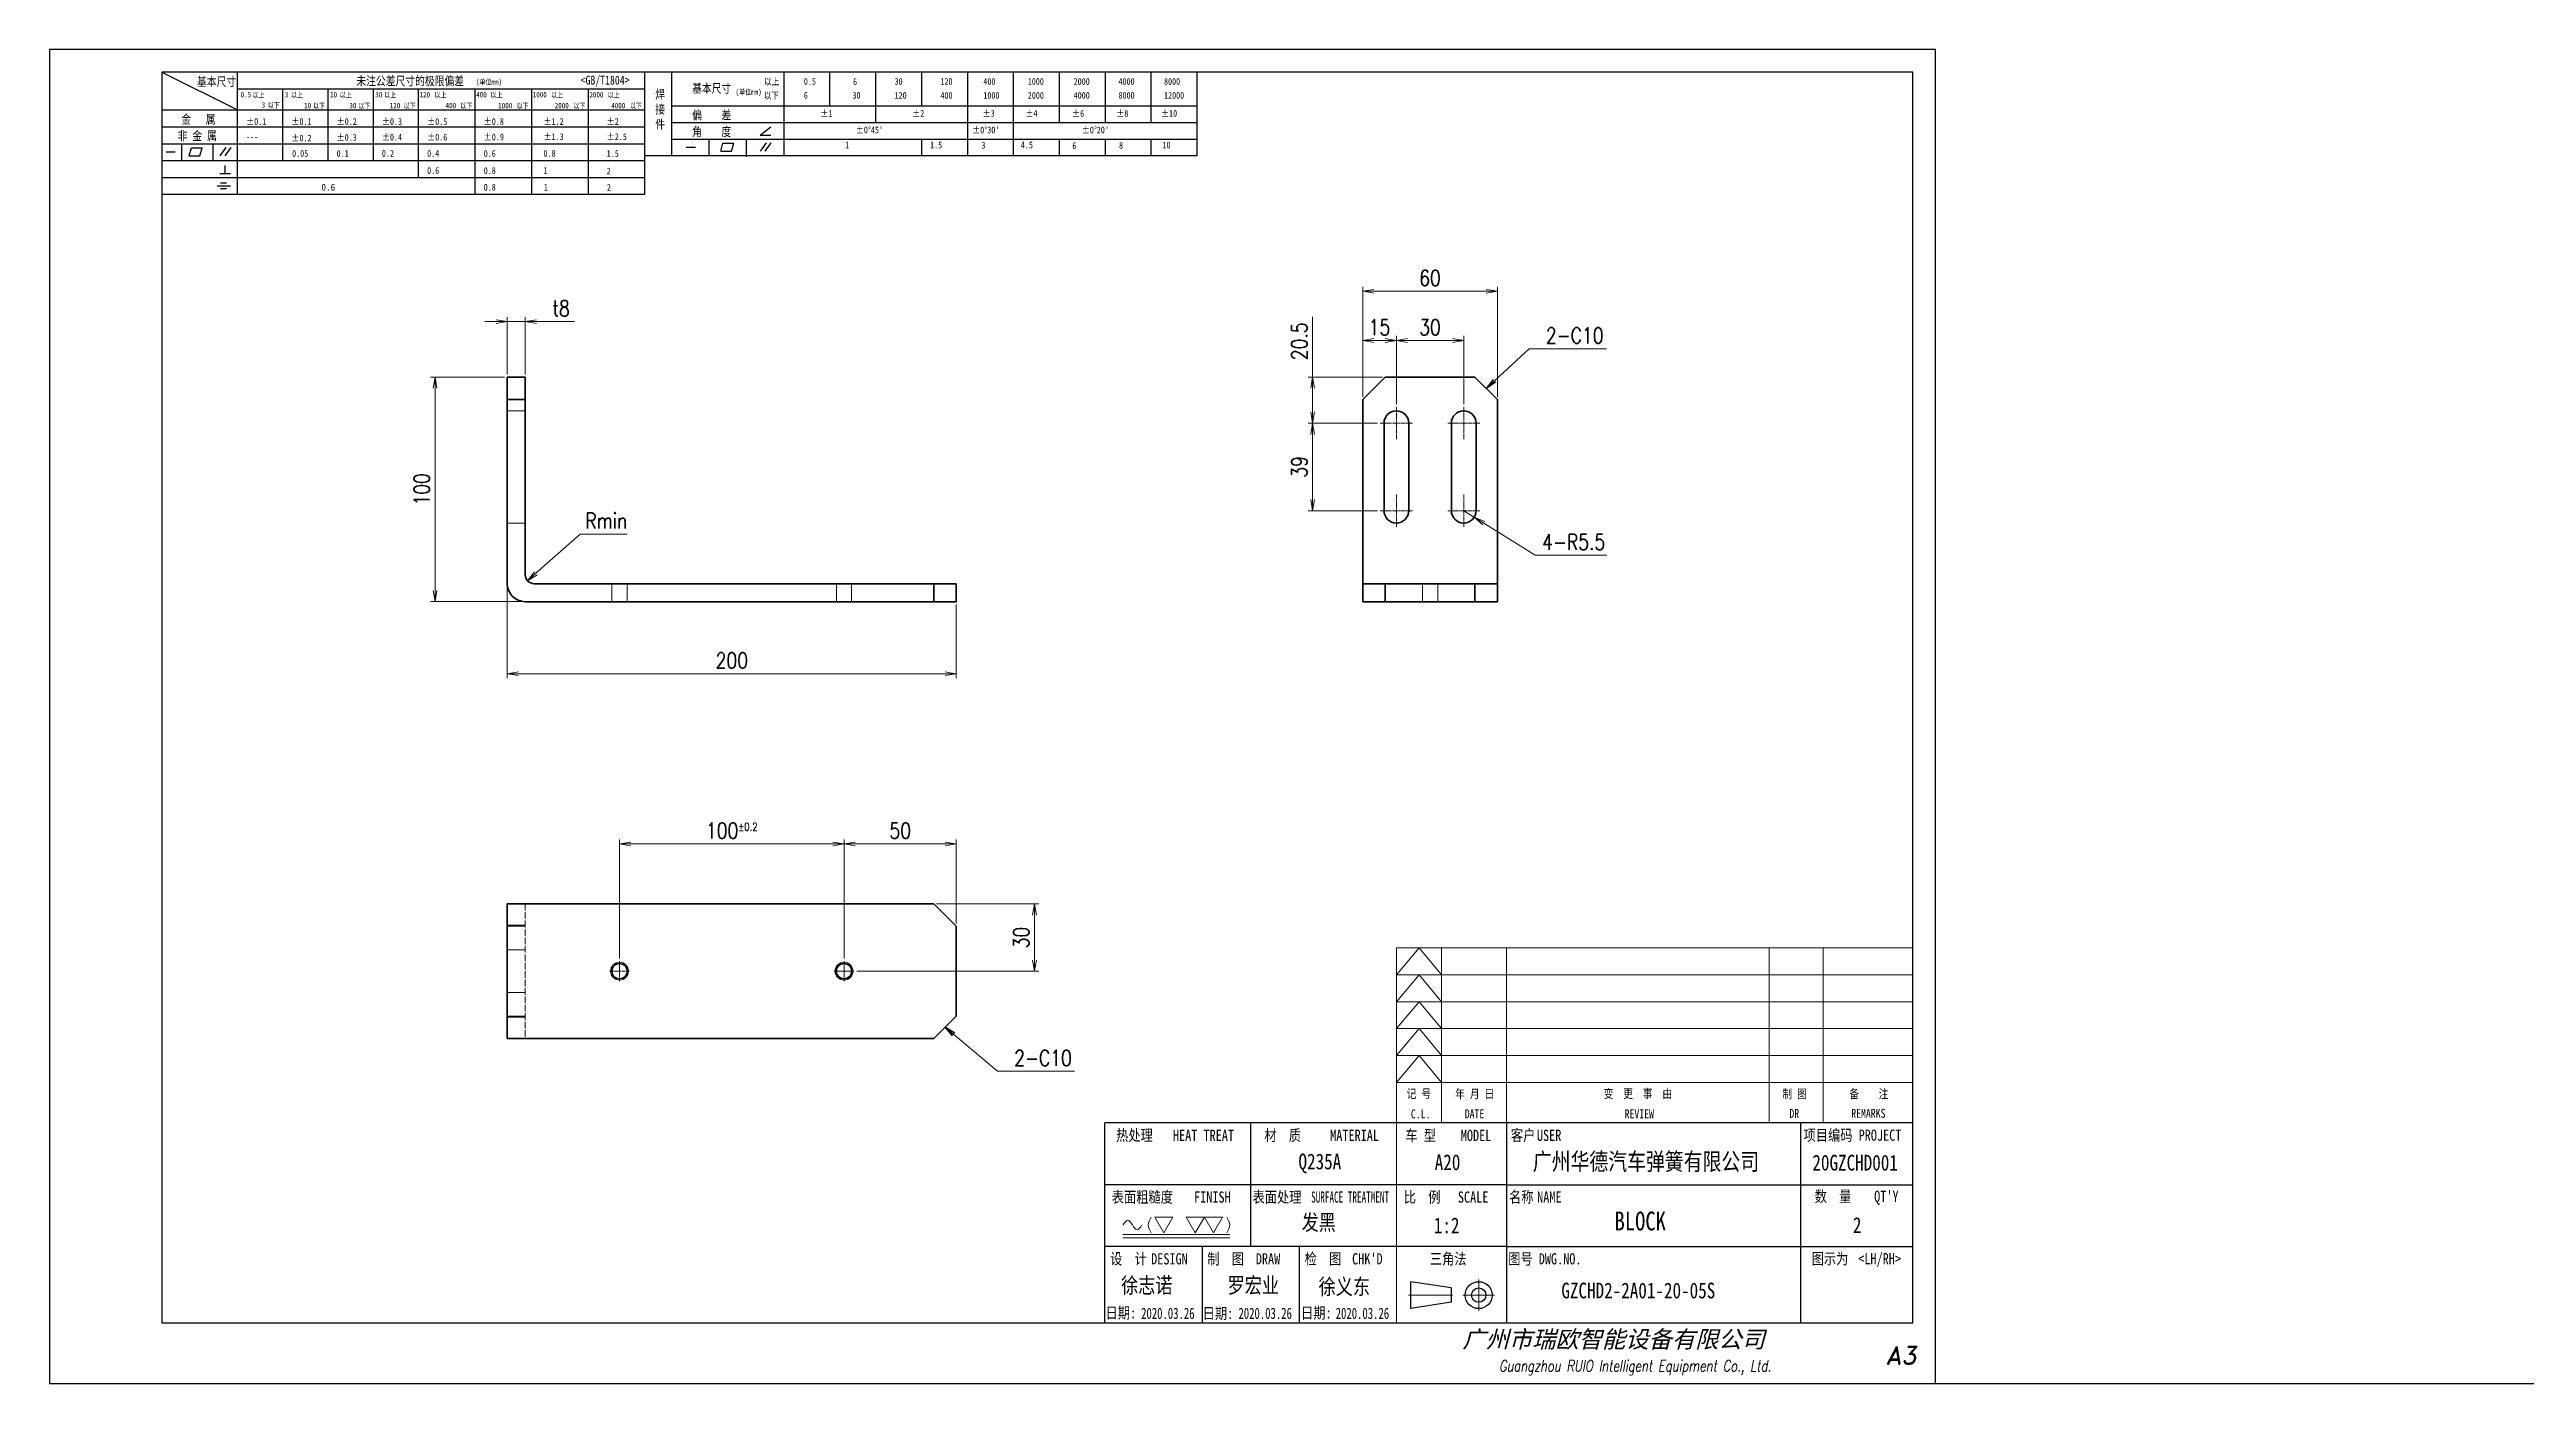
# Model space of a CAD drawing. Header units: millimetres. Extents: x 1201 to 11615, y -7347 to 2683.
# Drawn here: x 1201 to 2304, y 1516 to 2110 of the extents above; entities that cross this region are included whole.
import ezdxf
from ezdxf.enums import TextEntityAlignment as Align

# ---------------------------------------------------------------- set-up
doc = ezdxf.new("R2010")
doc.units = ezdxf.units.MM
for name, pattern in [('AM_ISO02W050x2', [3.75, 3, -0.75]), ('AM_ISO08W050x2', [9, 6, -0.75, 1.5, -0.75]), ('CENTER', [2, 1.25, -0.25, 0.25, -0.25])]:
    doc.linetypes.add(name, pattern=pattern)
for name, color, linetype, lineweight in [('CENTER', 2, 'AM_ISO08W050x2', 15), ('DIM', 3, 'Continuous', 20), ('DRAWING', 7, 'Continuous', 35), ('HIDDEN', 1, 'AM_ISO02W050x2', 18), ('图框', 7, 'Continuous', 15)]:
    doc.layers.add(name, color=color, linetype=linetype, lineweight=lineweight)
doc.layers.add('图\\M+19E79\\M+195B6\\M+18E9A', color=7, linetype='Continuous')
doc.styles.add('DIM', font='romans.shx', dxfattribs={"width": 0.8, "bigfont": 'bigfont.shx'})
doc.styles.add('STYLE1', font='')
doc.styles.add('国标', font='simfang.ttf', dxfattribs={"width": 0.8})
doc.styles.add('标题\\M+18E9A', font='romand.shx', dxfattribs={"oblique": 10, "bigfont": 'bigfont.shx'})
doc.styles.get('STYLE1').set_extended_font_data('SimSun')
doc.dimstyles.new('YH 1-2', dxfattribs={"dimscale": 2, "dimtxt": 3.5, "dimasz": 2.5, "dimexe": 1, "dimexo": 0.625, "dimgap": 1.2, "dimtad": 1, "dimtoh": 1, "dimdsep": 46, "dimtxsty": 'DIM', "dimblk": 'OPEN', "dimcen": 0, "dimclrd": 8, "dimclre": 8, "dimclrt": 2, "dimazin": 2, "dimtfac": 0.5, "dimtmove": 0, "dimatfit": 3, "dimldrblk": 'OPEN', "dimfxl": 0, "dimtolj": 2, "dimlwd": 13, "dimlwe": 13, "dimarcsym": 0})
doc.dimstyles.new('YH 1-2$0', dxfattribs={"dimscale": 2, "dimtxt": 3.5, "dimasz": 2.5, "dimexe": 1, "dimexo": 0.625, "dimgap": 1.2, "dimtad": 1, "dimdsep": 46, "dimtxsty": 'DIM', "dimblk": 'OPEN', "dimcen": 0, "dimclrd": 8, "dimclre": 8, "dimclrt": 2, "dimazin": 2, "dimtfac": 0.5, "dimtmove": 0, "dimatfit": 3, "dimldrblk": 'OPEN', "dimfxl": 0, "dimtolj": 2, "dimlwd": 13, "dimlwe": 13, "dimarcsym": 0})
doc.dimstyles.new('YH 1-2$4', dxfattribs={"dimscale": 2, "dimtxt": 3.5, "dimasz": 2.5, "dimexe": 1, "dimexo": 0.625, "dimgap": 1.2, "dimtad": 1, "dimtoh": 1, "dimdsep": 46, "dimtxsty": 'DIM', "dimblk": 'OPEN', "dimcen": 0, "dimclrd": 8, "dimclre": 8, "dimclrt": 2, "dimazin": 2, "dimtfac": 0.5, "dimtmove": 0, "dimatfit": 3, "dimldrblk": 'OPEN', "dimfxl": 0, "dimtolj": 2, "dimlwd": 13, "dimlwe": 13, "dimarcsym": 0})

# ---------------------------------------------------------------- blocks, each defined once
blk = doc.blocks.new('GZDEH零件A3图框V01版')
at = {"color": 2, "linetype": 'ByBlock', "lineweight": 30}
for p, q in [((3169.66, -1825.2), (3160.66, -1823.8)), ((3160.66, -1829.8), (3160.66, -1823.8)), ((3169.66, -1825.2), (3169.66, -1828.4)), ((3169.66, -1828.4), (3160.66, -1829.8))]:
    blk.add_line(p, q, dxfattribs=at)
at = {"color": 1, "linetype": 'CENTER', "lineweight": 5, "ltscale": 16.256}
for p, q in [((3175.79, -1823.28), (3175.79, -1830.32)), ((3179.31, -1826.8), (3172.27, -1826.8))]:
    blk.add_line(p, q, dxfattribs=at)
at = {"color": 1, "linetype": 'CENTER', "lineweight": 5, "ltscale": 9.144}
blk.add_line((3169.96, -1826.8), (3160.14, -1826.8), dxfattribs=at)
at = {"color": 2, "linetype": 'ByBlock', "lineweight": 30}
for radius in [3, 1.6]:
    blk.add_circle((3175.79, -1826.8), radius, dxfattribs=at)
at = {"layer": 'Defpoints', "linetype": 'Continuous'}
for p, q in [((2857.49, -1549.46), (2857.49, -1846.46)), ((3277.49, -1549.46), (2857.49, -1549.46)), ((3277.49, -1846.46), (3277.49, -1549.46)), ((2857.49, -1846.46), (3277.49, -1846.46))]:
    blk.add_line(p, q, dxfattribs=at)
at = {"layer": '图\\M+19E79\\M+195B6\\M+18E9A', "linetype": 'Continuous', "lineweight": 30}
for p, q in [((2882.49, -1554.46), (2882.49, -1832.96)), ((3272.49, -1554.46), (2882.49, -1554.46)), ((3272.49, -1832.96), (3272.49, -1554.46)), ((2882.49, -1832.96), (3272.49, -1832.96))]:
    blk.add_line(p, q, dxfattribs=at)
at = {"layer": '图\\M+19E79\\M+195B6\\M+18E9A', "color": 9}
for p, q in [((2882.49, -1554.46), (2899.37, -1562.92)), ((2899.37, -1581.67), (2899.37, -1554.46)), ((2990.09, -1581.67), (2990.09, -1554.46)), ((2996.09, -1573.08), (2996.09, -1554.46)), ((3021.09, -1561.98), (3021.09, -1554.46)), ((3031.31, -1561.98), (3031.31, -1554.46)), ((3041.53, -1561.98), (3041.53, -1554.46)), ((3051.75, -1561.98), (3051.75, -1554.46)), ((3061.98, -1561.98), (3061.98, -1554.46)), ((3072.2, -1561.98), (3072.2, -1554.46)), ((3082.42, -1561.98), (3082.42, -1554.46)), ((3092.64, -1561.98), (3092.64, -1554.46)), ((3102.86, -1561.98), (3102.86, -1554.46)), ((3113.09, -1573.08), (3113.09, -1554.46)), ((2899.37, -1558.24), (2990.09, -1558.24)), ((2909.45, -1574.17), (2909.45, -1558.24)), ((2919.53, -1574.17), (2919.53, -1558.24)), ((2929.61, -1574.17), (2929.61, -1558.24)), ((2939.69, -1577.92), (2939.69, -1558.24)), ((2952.29, -1581.67), (2952.29, -1558.24)), ((2964.89, -1581.67), (2964.89, -1558.24)), ((2977.49, -1581.67), (2977.49, -1558.24)), ((2882.49, -1562.92), (2990.09, -1562.92)), ((2882.49, -1566.67), (2990.09, -1566.67)), ((2996.09, -1561.98), (3113.09, -1561.98)), ((2996.09, -1565.68), (3113.09, -1565.68)), ((3015.75, -1568.51), (3018.15, -1566.66)), ((3021.09, -1573.08), (3021.09, -1561.98)), ((3041.53, -1565.68), (3041.53, -1561.98)), ((3061.98, -1573.08), (3061.98, -1561.98)), ((3072.2, -1573.08), (3072.2, -1561.98)), ((3082.42, -1565.68), (3082.42, -1561.98)), ((3092.64, -1565.68), (3092.64, -1561.98)), ((3102.86, -1565.68), (3102.86, -1561.98)), ((2882.49, -1570.42), (2990.09, -1570.42)), ((2886.92, -1574.12), (2886.92, -1570.42)), ((2888.59, -1573.16), (2889.07, -1571.37)), ((2889.07, -1571.37), (2891.48, -1571.37)), ((2891, -1573.16), (2891.48, -1571.37)), ((2893.91, -1574.12), (2893.91, -1570.42)), ((2895.52, -1573.16), (2896.85, -1571.3)), ((2896.6, -1573.16), (2897.94, -1571.3)), ((2996.09, -1569.38), (3113.09, -1569.38)), ((2999.26, -1571.23), (3001.32, -1571.23)), ((3004.42, -1573.08), (3004.42, -1569.38)), ((3006.97, -1572.12), (3007.45, -1570.33)), ((3006.97, -1572.12), (3009.39, -1572.12)), ((3007.45, -1570.33), (3009.86, -1570.33)), ((3009.39, -1572.12), (3009.86, -1570.33)), ((3012.75, -1573.08), (3012.75, -1569.38)), ((3015.75, -1568.51), (3018.15, -1568.51)), ((3015.81, -1572.12), (3017.15, -1570.26)), ((3016.89, -1572.12), (3018.23, -1570.26)), ((3051.75, -1573.08), (3051.75, -1569.38)), ((3082.42, -1573.08), (3082.42, -1569.48)), ((3092.64, -1573.08), (3092.64, -1569.38)), ((3102.86, -1573.08), (3102.86, -1569.38)), ((2882.49, -1574.17), (2990.09, -1574.17)), ((2883.43, -1572.27), (2885.49, -1572.27)), ((2888.59, -1573.16), (2891, -1573.16)), ((2895.42, -1577.05), (2897.81, -1577.05)), ((2896.58, -1577.05), (2896.58, -1575.28)), ((2990.09, -1573.08), (3113.09, -1573.08)), ((3012.75, -1573.33), (3012.75, -1573.08)), ((2882.49, -1577.92), (2990.09, -1577.92)), ((2882.49, -1581.67), (2990.09, -1581.67)), ((2894.79, -1579.77), (2897.77, -1579.77)), ((2895.57, -1579.17), (2896.92, -1579.17)), ((2895.57, -1580.37), (2896.93, -1580.37)), ((3272.49, -1788.46), (3092.49, -1788.46)), ((3124.99, -1788.46), (3124.99, -1815.96)), ((3181.99, -1788.46), (3181.99, -1832.96)), ((3247.49, -1788.46), (3247.49, -1832.96)), ((3181.99, -1802.21), (3092.49, -1802.21)), ((3181.99, -1802.21), (3272.49, -1802.21)), ((3181.99, -1815.96), (3092.49, -1815.96)), ((3114.17, -1815.96), (3114.17, -1832.96)), ((3114.17, -1815.96), (3114.17, -1832.96)), ((3135.83, -1815.96), (3135.83, -1832.96)), ((3135.83, -1815.96), (3135.83, -1832.96)), ((3181.99, -1815.96), (3272.49, -1815.96))]:
    blk.add_line(p, q, dxfattribs=at)
at = {"layer": '图\\M+19E79\\M+195B6\\M+18E9A', "color": 7}
blk.add_line((3272.49, -1788.46), (3092.49, -1788.46), dxfattribs=at)
at = {"layer": '图\\M+19E79\\M+195B6\\M+18E9A', "color": 9, "linetype": 'Continuous'}
blk.add_line((3092.49, -1832.96), (3092.49, -1788.46), dxfattribs=at)
at = {"layer": '图框', "color": 7}
for p, q in [((3157.49, -1749.46), (3272.49, -1749.46)), ((3157.49, -1832.96), (3157.49, -1749.46))]:
    blk.add_line(p, q, dxfattribs=at)
at = {"layer": '图框', "color": 9}
for p, q in [((3157.49, -1755.46), (3162.49, -1749.46)), ((3162.49, -1749.46), (3167.49, -1755.46)), ((3167.49, -1788.46), (3167.49, -1749.46)), ((3240.49, -1788.46), (3240.49, -1749.46)), ((3252.49, -1749.46), (3252.49, -1788.46)), ((3157.49, -1755.46), (3272.49, -1755.46)), ((3157.49, -1761.46), (3162.49, -1755.46)), ((3162.49, -1755.46), (3167.49, -1761.46)), ((3157.49, -1761.46), (3272.49, -1761.46)), ((3157.49, -1767.46), (3162.49, -1761.46)), ((3162.49, -1761.46), (3167.49, -1767.46)), ((3157.49, -1767.46), (3272.49, -1767.46)), ((3157.49, -1773.46), (3162.49, -1767.46)), ((3162.49, -1767.46), (3167.49, -1773.46)), ((3157.49, -1773.46), (3272.49, -1773.46)), ((3157.49, -1779.46), (3162.49, -1773.46)), ((3162.49, -1773.46), (3167.49, -1779.46)), ((3157.49, -1779.46), (3272.49, -1779.46))]:
    blk.add_line(p, q, dxfattribs=at)
at = {"layer": '图框', "color": 9, "linetype": 'Continuous'}
blk.add_line((3181.99, -1749.46), (3181.99, -1832.96), dxfattribs=at)
at = {"layer": '图\\M+19E79\\M+195B6\\M+18E9A', "color": 9, "style": '国标'}
for s, height, width, p in [('基本尺寸', 2, 0.8, (2890.33, -1557.58)), ('未注公差尺寸的极限偏差', 2, 0.8, (2925.81, -1557.44)), ('<GB/T1804>', 2, 0.8, (2975.78, -1557.27)), ('以上', 1.5, 0.8, (3016.64, -1557.33)), ('30', 1.2, 0.8, (2930.04, -1560.11)), ('基本尺寸', 2, 0.8, (3000.6, -1559.1)), ('以下', 1.5, 0.8, (3016.58, -1560.43)), ('0.5', 1.5, 0.8, (3025.49, -1557.3)), ('6', 1.5, 0.8, (3025.49, -1560.38)), ('30', 1.5, 0.8, (3036.31, -1560.39)), ('6', 1.5, 0.8, (3036.45, -1557.34)), ('30', 1.5, 0.8, (3045.69, -1557.31)), ('120', 1.5, 0.8, (3045.69, -1560.41)), ('400', 1.5, 0.8, (3055.91, -1560.41)), ('120', 1.5, 0.8, (3055.91, -1557.31)), ('400', 1.5, 0.8, (3065.46, -1557.31)), ('1000', 1.5, 0.8, (3065.46, -1560.41)), ('2000', 1.5, 0.8, (3075.36, -1560.41)), ('1000', 1.5, 0.8, (3075.36, -1557.31)), ('4000', 1.5, 0.8, (3085.57, -1560.41)), ('2000', 1.5, 0.8, (3085.57, -1557.31)), ('4000', 1.5, 0.8, (3095.57, -1557.31)), ('8000', 1.5, 0.8, (3095.57, -1560.41)), ('8000', 1.5, 0.8, (3105.7, -1557.31)), ('12000', 1.5, 0.8, (3105.7, -1560.41)), ('金   属', 2, 0.8, (2886.82, -1565.98)), ('±0.1', 1.5, 0.8, (2901.27, -1566.23)), ('±0.1', 1.5, 0.8, (2911.35, -1566.23)), ('±0.2', 1.5, 0.8, (2921.43, -1566.23)), ('±0.3', 1.5, 0.8, (2931.51, -1566.23)), ('±0.5', 1.5, 0.8, (2941.59, -1566.23)), ('±0.8', 1.5, 0.8, (2954.19, -1566.23)), ('±1.2', 1.5, 0.8, (2967.51, -1566.23)), ('±2', 1.5, 0.8, (2981.58, -1566.23)), ('偏    差', 2, 0.8, (3000.6, -1565.04)), ('角    度', 2, 0.8, (3000.6, -1568.74)), ('±1', 1.5, 0.8, (3029.16, -1564.42)), ("±0%%D45'", 1.5, 0.8, (3037.06, -1568.12)), ('±2', 1.5, 0.8, (3049.61, -1564.42)), ("±0%%D30'", 1.5, 0.8, (3062.98, -1568.12)), ('±3', 1.5, 0.8, (3065.3, -1564.42)), ('±4', 1.5, 0.8, (3074.85, -1564.42)), ('±6', 1.5, 0.8, (3085.22, -1564.42)), ("±0%%D20'", 1.5, 0.8, (3087.38, -1568.12)), ('±8', 1.5, 0.8, (3095.06, -1564.42)), ('±10', 1.5, 0.8, (3105.02, -1564.42)), ('非 金 属', 2, 0.8, (2886.02, -1569.65)), ('---', 1.5, 0.8, (2901.27, -1569.65)), ('±0.2', 1.5, 0.8, (2911.35, -1569.92)), ('0.1', 1.5, 0.8, (2921.43, -1573.34)), ('±0.3', 1.5, 0.8, (2921.43, -1569.77)), ('0.2', 1.5, 0.8, (2931.51, -1573.33)), ('±0.4', 1.5, 0.8, (2931.51, -1569.71)), ('0.4', 1.5, 0.8, (2941.59, -1573.33)), ('±0.6', 1.5, 0.8, (2941.59, -1569.71)), ('0.6', 1.5, 0.8, (2954.19, -1573.35)), ('±0.9', 1.5, 0.8, (2954.19, -1569.68)), ('0.8', 1.5, 0.8, (2967.51, -1573.33)), ('±1.3', 1.5, 0.8, (2967.51, -1569.62)), ('1.5', 1.5, 0.8, (2981.58, -1573.34)), ('±2.5', 1.5, 0.8, (2981.58, -1569.61)), ('1', 1.5, 0.8, (3034.69, -1571.43)), ('1.5', 1.5, 0.8, (3053.59, -1571.46)), ('3', 1.5, 0.8, (3065.05, -1571.53)), ('4.5', 1.5, 0.8, (3073.82, -1571.46)), ('6', 1.5, 0.8, (3085.28, -1571.6)), ('8', 1.5, 0.8, (3095.68, -1571.56)), ('10', 1.5, 0.8, (3105.36, -1571.47)), ('0.6', 1.5, 0.8, (2941.59, -1577.14)), ('0.8', 1.5, 0.8, (2954.19, -1577.17)), ('1', 1.5, 0.8, (2967.51, -1577.12)), ('2', 1.5, 0.8, (2981.58, -1577.26)), ('0.8', 1.5, 0.8, (2954.19, -1580.87)), ('1', 1.5, 0.8, (2967.59, -1580.86)), ('2', 1.5, 0.8, (2981.62, -1580.89)), ('热处理', 2.5, 0.8, (3095.03, -1792.46)), ('材  质', 2.5, 0.8, (3128.04, -1792.46)), ('项目编码 PROJECT', 2.5, 0.8, (3248.13, -1792.43)), ('表面粗糙度', 2.5, 0.8, (3094.05, -1806.21)), ('表面处理', 2.5, 0.8, (3125.41, -1806.21)), ('SURFACE TREATMENT', 2.5, 0.6, (3138.47, -1806.21)), ('比  例\u3000', 2.5, 0.8, (3159.1, -1806.21)), ('SCALE', 2.5, 0.8, (3171.15, -1806.21)), ('名称\u3000', 2.5, 0.8, (3182.54, -1806.21)), ('NAME', 2.5, 0.8, (3188.8, -1806.21)), ('数  量', 2.5, 0.8, (3250.61, -1806.05)), ("QT'Y ", 2.5, 0.8, (3263.86, -1806.05)), (' DESIGN', 2.5, 0.8, (3101.47, -1819.96)), (' DRAW', 2.5, 0.8, (3124.78, -1819.96)), ("CHK'D", 2.5, 0.8, (3147.58, -1819.96)), ('三角法', 2.5, 0.8, (3164.9, -1819.96)), ('图号', 2.5, 0.8, (3182.36, -1819.96)), ('DWG.NO.', 2.5, 0.8, (3189.16, -1819.96)), ('图示为', 2.5, 0.8, (3249.94, -1819.93)), ('<LH/RH>', 2.5, 0.8, (3260.31, -1819.93))]:
    blk.add_text(s, height=height, dxfattribs=dict(at, width=width)).set_placement(p)
at = {"layer": '图\\M+19E79\\M+195B6\\M+18E9A', "color": 9, "lineweight": 15, "style": '国标', "width": 0.8}
for s, p in [('0.5', (2900.03, -1560.11)), ('以上', (2902.64, -1560.16)), ('以下', (2906.1, -1562.46)), ('3', (2909.88, -1560.11)), ('以上', (2911.25, -1560.16)), ('10', (2919.96, -1560.11)), ('以上', (2922.09, -1560.16)), ('以上', (2932.02, -1560.16)), ('120', (2939.88, -1560.11)), ('以上', (2943.21, -1560.16)), ('400', (2952.52, -1560.11)), ('(单位mm)', (2952.44, -1557.27)), ('以上', (2955.68, -1560.16)), ('1000', (2965.12, -1560.11)), ('以上', (2969.16, -1560.16)), ('2000', (2977.72, -1560.11)), ('以上', (2981.8, -1560.16)), ('(单位mm)', (3010.27, -1559.51)), ('3', (2904.73, -1562.41)), ('10', (2914.19, -1562.54)), ('以下', (2916.18, -1562.59)), ('30', (2924.27, -1562.54)), ('以下', (2926.26, -1562.59)), ('120', (2933.26, -1562.54)), ('以下', (2936.34, -1562.59)), ('400', (2945.7, -1562.54)), ('以下', (2948.94, -1562.59)), ('1000', (2957.41, -1562.54)), ('以下', (2961.54, -1562.59)), ('2000', (2969.99, -1562.54)), ('以下', (2974.14, -1562.59)), ('4000', (2982.59, -1562.54)), ('以下', (2986.74, -1562.59))]:
    blk.add_text(s, height=1.2, dxfattribs=at).set_placement(p)
at = {"layer": '图\\M+19E79\\M+195B6\\M+18E9A', "color": 9, "lineweight": 13, "style": '国标'}
blk.add_text('0.6', height=1.5, dxfattribs=at).set_placement((2918.05, -1580.85))
at = {"layer": '图\\M+19E79\\M+195B6\\M+18E9A', "color": 9, "style": '国标', "width": 0.8}
for s, p in [('HEAT TREAT', (3114.49, -1792.46)), ('MATERIAL', (3148.14, -1792.46)), ('客户', (3185.68, -1792.46)), ('USER', (3191.46, -1792.46)), ('FINISH', (3116.48, -1806.21)), ('设  计', (3097.79, -1819.96)), ('制  图', (3119.43, -1819.96)), ('检  图', (3141.11, -1819.96)), ('日期:', (3096.09, -1832)), ('日期:', (3117.71, -1832.1)), ('日期:', (3139.62, -1832))]:
    blk.add_text(s, height=2.5, dxfattribs=at).set_placement(p, align=Align.CENTER)
for s, p in [('车 型', (3162.87, -1791.2)), ('MODEL', (3175.2, -1791.24))]:
    blk.add_text(s, height=2.5, dxfattribs=at).set_placement(p, align=Align.MIDDLE)
at = {"layer": '图\\M+19E79\\M+195B6\\M+18E9A', "color": 7, "lineweight": -3, "style": 'STYLE1', "oblique": 15}
blk.add_text('广州市瑞欧智能设备有限公司', height=3.8, dxfattribs=at).set_placement((3172.16, -1838.51))
at = {"layer": '图\\M+19E79\\M+195B6\\M+18E9A', "color": 7, "style": '标题\\M+18E9A', "oblique": 10, "width": 0.75}
blk.add_text('Guangzhou RUIO Intelligent Equipment Co., Ltd. ', height=2.5, dxfattribs=at).set_placement((3211.26, -1842.9), align=Align.MIDDLE)
at = {"layer": '图\\M+19E79\\M+195B6\\M+18E9A', "color": 7, "style": '标题\\M+18E9A', "oblique": 10}
blk.add_text('A3', height=4, dxfattribs=at).set_placement((3269.91, -1840.2), align=Align.MIDDLE)
at = {"layer": '图\\M+19E79\\M+195B6\\M+18E9A', "color": 9, "insert": (2992.39, -1558.41), "char_height": 2, "width": 3.1877, "attachment_point": 1, "style": '国标'}
blk.add_mtext('焊\\P接\\P件', dxfattribs=at)
at = {"layer": '图\\M+19E79\\M+195B6\\M+18E9A', "color": 9, "insert": (2911.51, -1573.37), "char_height": 1.5, "attachment_point": 7, "style": '国标'}
blk.add_mtext_dynamic_manual_height_columns('0.05', width=5.1982, gutter_width=12.5, heights=[0], dxfattribs=at)
at = {"layer": '图框', "color": 9, "style": '国标', "width": 0.8}
for s, p in [('记 号', (3162.47, -1782.94)), ('年 月 日', (3174.9, -1782.98)), ('变  更  事  由', (3211.24, -1782.93)), ('C.L.', (3162.86, -1787.45)), ('DATE', (3174.85, -1787.42)), ('REVIEW', (3211.55, -1787.45))]:
    blk.add_text(s, height=2, dxfattribs=at).set_placement(p, align=Align.CENTER)
for s, p in [('制 图', (3246.15, -1781.95)), ('备    注', (3262.68, -1781.92)), ('DR', (3246.06, -1786.34)), ('REMARKS', (3262.57, -1786.32))]:
    blk.add_text(s, height=2, dxfattribs=at).set_placement(p, align=Align.MIDDLE)
blk = doc.blocks.new('FINISH_012')
at = {"layer": 'DIM'}
for p, q in [((-22.04, -7.78), (-5, -7.78)), ((-16.94, -5), (-14.06, -5)), ((-15.5, -7.5), (-16.94, -5)), ((-14.06, -5), (-15.5, -7.5)), ((-11.94, -5), (-9.06, -5)), ((-10.5, -7.5), (-11.94, -5)), ((-9.06, -5), (-10.5, -7.5)), ((-7.61, -7.5), (-9.06, -5)), ((-9.06, -5), (-6.17, -5)), ((-6.17, -5), (-7.61, -7.5)), ((-22.04, -8.28), (-5, -8.28))]:
    blk.add_line(p, q, dxfattribs=at)
for points in [[(-22, -6.25), (-21.25, -5.5), (-20.5, -6.25), (-19.75, -7), (-19, -6.25)], [(-17.5, -5), (-18, -6.25), (-17.5, -7.5)], [(-5.5, -5), (-5, -6.25), (-5.5, -7.5)]]:
    blk.add_spline(points, degree=3, dxfattribs=at)
blk = doc.blocks.new('_Open')
at = {"color": 0, "linetype": 'ByBlock', "lineweight": -2}
for p, q in [((-1, 0.17), (0, 0)), ((-1, -0.17), (0, 0)), ((0, 0), (-1, 0))]:
    blk.add_line(p, q, dxfattribs=at)
blk = doc.blocks.new('*D18')
at = {"layer": 'Defpoints', "color": 0, "ltscale": 2, "transparency": 16777216}
for p in [(1405, 1871.8), (1605, 1863.8), (1605, 1831.7)]:
    blk.add_point(p, dxfattribs=at)
at = {"layer": 'DIM', "color": 8, "lineweight": 13, "ltscale": 2, "transparency": 16777216}
for p, q in [((1405, 1870.5), (1405, 1829.7)), ((1605, 1862.5), (1605, 1829.7)), ((1410, 1831.7), (1600, 1831.7))]:
    blk.add_line(p, q, dxfattribs=at)
at = {"layer": 'DIM', "color": 8, "lineweight": 13, "ltscale": 2, "transparency": 16777216, "xscale": 5, "yscale": 5, "zscale": 5, "rotation": 180}
blk.add_blockref('_Open', (1405, 1831.7), dxfattribs=at)
at = {"layer": 'DIM', "color": 8, "lineweight": 13, "ltscale": 2, "transparency": 16777216, "xscale": 5, "yscale": 5, "zscale": 5}
blk.add_blockref('_Open', (1605, 1831.7), dxfattribs=at)
at = {"layer": 'DIM', "color": 2, "ltscale": 2, "transparency": 16777216, "insert": (1505, 1837.6), "char_height": 7, "attachment_point": 5, "style": 'DIM'}
blk.add_mtext('\\A2;200', dxfattribs=at)
blk = doc.blocks.new('*D19')
at = {"layer": 'Defpoints', "color": 0, "ltscale": 2, "transparency": 16777216}
for p in [(1413, 1988.5), (1405, 1963.8), (1413, 1963.8)]:
    blk.add_point(p, dxfattribs=at)
at = {"layer": 'DIM', "color": 8, "lineweight": 13, "ltscale": 2, "transparency": 16777216}
for p, q in [((1400, 1988.5), (1395, 1988.5)), ((1405, 1965), (1405, 1990.5)), ((1405, 1988.5), (1413, 1988.5)), ((1413, 1965), (1413, 1990.5)), ((1418, 1988.5), (1435, 1988.5))]:
    blk.add_line(p, q, dxfattribs=at)
at = {"layer": 'DIM', "color": 8, "lineweight": 13, "ltscale": 2, "transparency": 16777216, "xscale": 5, "yscale": 5, "zscale": 5}
blk.add_blockref('_Open', (1405, 1988.5), dxfattribs=at)
at = {"layer": 'DIM', "color": 8, "lineweight": 13, "ltscale": 2, "transparency": 16777216, "xscale": 5, "yscale": 5, "zscale": 5, "rotation": 180}
blk.add_blockref('_Open', (1413, 1988.5), dxfattribs=at)
at = {"layer": 'DIM', "color": 2, "ltscale": 2, "transparency": 16777216, "insert": (1429, 1994.4), "char_height": 7, "attachment_point": 5, "style": 'DIM'}
blk.add_mtext('\\A2;t8', dxfattribs=at)
blk = doc.blocks.new('*D20')
at = {"layer": 'Defpoints', "color": 0, "ltscale": 2, "transparency": 16777216}
for p in [(1405, 1963.8), (1372.8, 1863.8), (1413, 1863.8)]:
    blk.add_point(p, dxfattribs=at)
at = {"layer": 'DIM', "color": 8, "lineweight": 13, "ltscale": 2, "transparency": 16777216}
for p, q in [((1403.7, 1963.8), (1370.8, 1963.8)), ((1372.8, 1958.8), (1372.8, 1868.8)), ((1411.7, 1863.8), (1370.8, 1863.8))]:
    blk.add_line(p, q, dxfattribs=at)
at = {"layer": 'DIM', "color": 8, "lineweight": 13, "ltscale": 2, "transparency": 16777216, "xscale": 5, "yscale": 5, "zscale": 5}
for p, rotation in [((1372.8, 1963.8), 90), ((1372.8, 1863.8), 270)]:
    blk.add_blockref('_Open', p, dxfattribs=dict(at, rotation=rotation))
at = {"layer": 'DIM', "color": 2, "ltscale": 2, "transparency": 16777216, "insert": (1366.9, 1913.8), "char_height": 7, "attachment_point": 5, "rotation": 90, "style": 'DIM'}
blk.add_mtext('\\A2;100', dxfattribs=at)
blk = doc.blocks.new('*D21')
at = {"layer": 'Defpoints', "color": 0, "ltscale": 2, "transparency": 16777216}
for p in [(1417, 1875.8), (1414, 1873.1)]:
    blk.add_point(p, dxfattribs=at)
at = {"layer": 'DIM', "color": 8, "lineweight": 13, "ltscale": 2, "transparency": 16777216}
for p, q in [((1437.4, 1893.9), (1417.7, 1876.5)), ((1458.4, 1893.9), (1437.4, 1893.9))]:
    blk.add_line(p, q, dxfattribs=at)
at = {"layer": 'DIM', "color": 8, "lineweight": 13, "ltscale": 2, "transparency": 16777216, "xscale": 5, "yscale": 5, "zscale": 5, "rotation": 221.7104154820363}
blk.add_blockref('_Open', (1414, 1873.1), dxfattribs=at)
at = {"layer": 'DIM', "color": 2, "ltscale": 2, "transparency": 16777216, "insert": (1449.1, 1899.8), "char_height": 7, "attachment_point": 5, "style": 'DIM'}
blk.add_mtext('\\A2;{\\Fromans,bigfont|c134;Rmin}', dxfattribs=at)
blk = doc.blocks.new('*D22')
at = {"layer": 'Defpoints', "color": 0, "ltscale": 2, "transparency": 16777216}
for p in [(1846, 2002), (1786, 1953.8), (1846, 1953.8)]:
    blk.add_point(p, dxfattribs=at)
at = {"layer": 'DIM', "color": 8, "lineweight": 13, "ltscale": 2, "transparency": 16777216}
for p, q in [((1786, 1955), (1786, 2004)), ((1791, 2002), (1841, 2002)), ((1846, 1955), (1846, 2004))]:
    blk.add_line(p, q, dxfattribs=at)
at = {"layer": 'DIM', "color": 8, "lineweight": 13, "ltscale": 2, "transparency": 16777216, "xscale": 5, "yscale": 5, "zscale": 5, "rotation": 180}
blk.add_blockref('_Open', (1786, 2002), dxfattribs=at)
at = {"layer": 'DIM', "color": 8, "lineweight": 13, "ltscale": 2, "transparency": 16777216, "xscale": 5, "yscale": 5, "zscale": 5}
blk.add_blockref('_Open', (1846, 2002), dxfattribs=at)
at = {"layer": 'DIM', "color": 2, "ltscale": 2, "transparency": 16777216, "insert": (1816, 2007.9), "char_height": 7, "attachment_point": 5, "style": 'DIM'}
blk.add_mtext('\\A2;60', dxfattribs=at)
blk = doc.blocks.new('*D23')
at = {"layer": 'Defpoints', "color": 0, "ltscale": 2, "transparency": 16777216}
for p in [(1786, 1980.1), (1786, 1955), (1801, 1950.4)]:
    blk.add_point(p, dxfattribs=at)
at = {"layer": 'DIM', "color": 8, "lineweight": 13, "ltscale": 2, "transparency": 16777216}
for p, q in [((1786, 1956.3), (1786, 1982.1)), ((1796, 1980.1), (1791, 1980.1)), ((1801, 1951.7), (1801, 1982.1))]:
    blk.add_line(p, q, dxfattribs=at)
at = {"layer": 'DIM', "color": 8, "lineweight": 13, "ltscale": 2, "transparency": 16777216, "xscale": 5, "yscale": 5, "zscale": 5, "rotation": 180}
blk.add_blockref('_Open', (1786, 1980.1), dxfattribs=at)
at = {"layer": 'DIM', "color": 8, "lineweight": 13, "ltscale": 2, "transparency": 16777216, "xscale": 5, "yscale": 5, "zscale": 5}
blk.add_blockref('_Open', (1801, 1980.1), dxfattribs=at)
at = {"layer": 'DIM', "color": 2, "ltscale": 2, "transparency": 16777216, "insert": (1793.5, 1986), "char_height": 7, "attachment_point": 5, "style": 'DIM'}
blk.add_mtext('\\A2;15', dxfattribs=at)
blk = doc.blocks.new('*D24')
at = {"layer": 'Defpoints', "color": 0, "ltscale": 2, "transparency": 16777216}
for p in [(1831, 1980.1), (1801, 1950.4), (1831, 1950.4)]:
    blk.add_point(p, dxfattribs=at)
at = {"layer": 'DIM', "color": 8, "lineweight": 13, "ltscale": 2, "transparency": 16777216}
for p, q in [((1801, 1951.7), (1801, 1982.1)), ((1806, 1980.1), (1826, 1980.1)), ((1831, 1951.7), (1831, 1982.1))]:
    blk.add_line(p, q, dxfattribs=at)
at = {"layer": 'DIM', "color": 8, "lineweight": 13, "ltscale": 2, "transparency": 16777216, "xscale": 5, "yscale": 5, "zscale": 5, "rotation": 180}
blk.add_blockref('_Open', (1801, 1980.1), dxfattribs=at)
at = {"layer": 'DIM', "color": 8, "lineweight": 13, "ltscale": 2, "transparency": 16777216, "xscale": 5, "yscale": 5, "zscale": 5}
blk.add_blockref('_Open', (1831, 1980.1), dxfattribs=at)
at = {"layer": 'DIM', "color": 2, "ltscale": 2, "transparency": 16777216, "insert": (1816, 1986), "char_height": 7, "attachment_point": 5, "style": 'DIM'}
blk.add_mtext('\\A2;30', dxfattribs=at)
blk = doc.blocks.new('*D25')
at = {"layer": 'Defpoints', "color": 0, "ltscale": 2, "transparency": 16777216}
for p in [(1763.7, 1963.8), (1796, 1963.8), (1793.9, 1943.3)]:
    blk.add_point(p, dxfattribs=at)
at = {"layer": 'DIM', "color": 8, "lineweight": 13, "ltscale": 2, "transparency": 16777216}
for p, q in [((1763.7, 1963.8), (1763.7, 1990.7)), ((1794.8, 1963.8), (1761.7, 1963.8)), ((1763.7, 1948.3), (1763.7, 1958.8)), ((1792.6, 1943.3), (1761.7, 1943.3))]:
    blk.add_line(p, q, dxfattribs=at)
at = {"layer": 'DIM', "color": 8, "lineweight": 13, "ltscale": 2, "transparency": 16777216, "xscale": 5, "yscale": 5, "zscale": 5}
for p, rotation in [((1763.7, 1963.8), 90), ((1763.7, 1943.3), 270)]:
    blk.add_blockref('_Open', p, dxfattribs=dict(at, rotation=rotation))
at = {"layer": 'DIM', "color": 2, "ltscale": 2, "transparency": 16777216, "insert": (1757.8, 1979.7), "char_height": 7, "attachment_point": 5, "rotation": 90, "style": 'DIM'}
blk.add_mtext('\\A2;20.5', dxfattribs=at)
blk = doc.blocks.new('*D26')
at = {"layer": 'Defpoints', "color": 0, "ltscale": 2, "transparency": 16777216}
for p in [(1793.9, 1943.3), (1763.7, 1904.3), (1793.9, 1904.3)]:
    blk.add_point(p, dxfattribs=at)
at = {"layer": 'DIM', "color": 8, "lineweight": 13, "ltscale": 2, "transparency": 16777216}
for p, q in [((1792.6, 1943.3), (1761.7, 1943.3)), ((1763.7, 1938.3), (1763.7, 1909.3)), ((1792.6, 1904.3), (1761.7, 1904.3))]:
    blk.add_line(p, q, dxfattribs=at)
at = {"layer": 'DIM', "color": 8, "lineweight": 13, "ltscale": 2, "transparency": 16777216, "xscale": 5, "yscale": 5, "zscale": 5}
for p, rotation in [((1763.7, 1943.3), 90), ((1763.7, 1904.3), 270)]:
    blk.add_blockref('_Open', p, dxfattribs=dict(at, rotation=rotation))
at = {"layer": 'DIM', "color": 2, "ltscale": 2, "transparency": 16777216, "insert": (1757.8, 1923.8), "char_height": 7, "attachment_point": 5, "rotation": 90, "style": 'DIM'}
blk.add_mtext('\\A2;39', dxfattribs=at)
blk = doc.blocks.new('*D27')
at = {"layer": 'Defpoints', "color": 0, "ltscale": 2, "transparency": 16777216}
for p in [(1831, 1904.3), (1835.7, 1901.4)]:
    blk.add_point(p, dxfattribs=at)
at = {"layer": 'DIM', "color": 8, "lineweight": 13, "ltscale": 2, "transparency": 16777216}
for p, q in [((1831, 1904.3), (1835.7, 1901.4)), ((1862.8, 1884.5), (1839.9, 1898.7)), ((1894.8, 1884.5), (1862.8, 1884.5))]:
    blk.add_line(p, q, dxfattribs=at)
at = {"layer": 'DIM', "color": 8, "lineweight": 13, "ltscale": 2, "transparency": 16777216, "xscale": 5, "yscale": 5, "zscale": 5, "rotation": 148.0451250721593}
blk.add_blockref('_Open', (1835.7, 1901.4), dxfattribs=at)
at = {"layer": 'DIM', "color": 2, "ltscale": 2, "transparency": 16777216, "insert": (1880, 1890.4), "char_height": 7, "attachment_point": 5, "style": 'DIM'}
blk.add_mtext('\\A2;{\\Fromans,bigfont|c134;4-}R5.5', dxfattribs=at)
blk = doc.blocks.new('*D28')
at = {"layer": 'Defpoints', "color": 0, "ltscale": 2, "transparency": 16777216}
for p in [(1605, 1755.9), (1605, 1719.2), (1555, 1703.7)]:
    blk.add_point(p, dxfattribs=at)
at = {"layer": 'DIM', "color": 8, "lineweight": 13, "ltscale": 2, "transparency": 16777216}
for p, q in [((1555, 1704.9), (1555, 1757.9)), ((1560, 1755.9), (1600, 1755.9)), ((1605, 1720.5), (1605, 1757.9))]:
    blk.add_line(p, q, dxfattribs=at)
at = {"layer": 'DIM', "color": 8, "lineweight": 13, "ltscale": 2, "transparency": 16777216, "xscale": 5, "yscale": 5, "zscale": 5, "rotation": 180}
blk.add_blockref('_Open', (1555, 1755.9), dxfattribs=at)
at = {"layer": 'DIM', "color": 8, "lineweight": 13, "ltscale": 2, "transparency": 16777216, "xscale": 5, "yscale": 5, "zscale": 5}
blk.add_blockref('_Open', (1605, 1755.9), dxfattribs=at)
at = {"layer": 'DIM', "color": 2, "ltscale": 2, "transparency": 16777216, "insert": (1580, 1761.8), "char_height": 7, "attachment_point": 5, "style": 'DIM'}
blk.add_mtext('\\A2;50', dxfattribs=at)
blk = doc.blocks.new('*D29')
at = {"layer": 'Defpoints', "color": 0, "ltscale": 2, "transparency": 16777216}
for p in [(1455, 1755.9), (1455, 1703.7), (1555, 1704.9)]:
    blk.add_point(p, dxfattribs=at)
at = {"layer": 'DIM', "color": 8, "lineweight": 13, "ltscale": 2, "transparency": 16777216}
for p, q in [((1455, 1704.9), (1455, 1757.9)), ((1550, 1755.9), (1460, 1755.9)), ((1555, 1706.2), (1555, 1757.9))]:
    blk.add_line(p, q, dxfattribs=at)
at = {"layer": 'DIM', "color": 8, "lineweight": 13, "ltscale": 2, "transparency": 16777216, "xscale": 5, "yscale": 5, "zscale": 5, "rotation": 180}
blk.add_blockref('_Open', (1455, 1755.9), dxfattribs=at)
at = {"layer": 'DIM', "color": 8, "lineweight": 13, "ltscale": 2, "transparency": 16777216, "xscale": 5, "yscale": 5, "zscale": 5}
blk.add_blockref('_Open', (1555, 1755.9), dxfattribs=at)
at = {"layer": 'DIM', "color": 2, "ltscale": 2, "transparency": 16777216, "insert": (1505, 1761.8), "char_height": 7, "attachment_point": 5, "style": 'DIM'}
blk.add_mtext('\\A2;100{\\H3.5;\\M+1817D0.2}', dxfattribs=at)
blk = doc.blocks.new('*D30')
at = {"layer": 'Defpoints', "color": 0, "ltscale": 2, "transparency": 16777216}
for p in [(1595, 1729.2), (1639.8, 1729.2), (1559.4, 1699.2)]:
    blk.add_point(p, dxfattribs=at)
at = {"layer": 'DIM', "color": 8, "lineweight": 13, "ltscale": 2, "transparency": 16777216}
for p, q in [((1596.2, 1729.2), (1641.8, 1729.2)), ((1639.8, 1704.2), (1639.8, 1724.2)), ((1560.7, 1699.2), (1641.8, 1699.2))]:
    blk.add_line(p, q, dxfattribs=at)
at = {"layer": 'DIM', "color": 8, "lineweight": 13, "ltscale": 2, "transparency": 16777216, "xscale": 5, "yscale": 5, "zscale": 5}
for p, rotation in [((1639.8, 1729.2), 90), ((1639.8, 1699.2), 270)]:
    blk.add_blockref('_Open', p, dxfattribs=dict(at, rotation=rotation))
at = {"layer": 'DIM', "color": 2, "ltscale": 2, "transparency": 16777216, "insert": (1633.9, 1714.2), "char_height": 7, "attachment_point": 5, "rotation": 90, "style": 'DIM'}
blk.add_mtext('\\A2;30', dxfattribs=at)

msp = doc.modelspace()

# ---------------------------------------------------------------- linework, layer by layer
msp.add_line((1201.092, 1515.65), (11530.711, 1515.65))
at = {"layer": 'CENTER', "ltscale": 0.3575}
for p, q in [((1808.167, 1943.287), (1793.867, 1943.287)), ((1801.017, 1950.437), (1801.017, 1936.137)), ((1838.167, 1943.287), (1823.867, 1943.287)), ((1831.017, 1950.437), (1831.017, 1936.137)), ((1801.017, 1911.437), (1801.017, 1897.137)), ((1831.017, 1911.437), (1831.017, 1897.137)), ((1808.167, 1904.287), (1793.867, 1904.287)), ((1838.167, 1904.287), (1823.867, 1904.287))]:
    msp.add_line(p, q, dxfattribs=at)
at = {"layer": 'CENTER', "ltscale": 0.221}
for p, q in [((1459.401, 1699.239), (1450.561, 1699.239)), ((1454.981, 1703.659), (1454.981, 1694.819)), ((1559.401, 1699.239), (1550.561, 1699.239)), ((1554.981, 1703.659), (1554.981, 1694.819))]:
    msp.add_line(p, q, dxfattribs=at)
at = {"layer": 'DIM', "ltscale": 2}
for centre in [(1454.981, 1699.239), (1554.981, 1699.239)]:
    msp.add_circle(centre, 4, dxfattribs=at)
at = {"layer": 'DRAWING', "lineweight": 35, "ltscale": 0.25}
for p, q in [((1404.981, 1953.787), (1404.981, 1963.787)), ((1412.981, 1963.787), (1412.981, 1953.787)), ((1594.981, 1871.787), (1604.981, 1871.787)), ((1786.017, 1871.787), (1796.017, 1871.787)), ((1836.017, 1871.787), (1846.017, 1871.787)), ((1604.981, 1863.787), (1594.981, 1863.787)), ((1796.017, 1863.787), (1786.017, 1863.787)), ((1846.017, 1863.787), (1836.017, 1863.787))]:
    msp.add_line(p, q, dxfattribs=at)
at = {"layer": 'DRAWING', "lineweight": 35, "ltscale": 0.2}
for p, q in [((1404.981, 1963.787), (1412.981, 1963.787)), ((1412.981, 1953.787), (1404.981, 1953.787)), ((1594.981, 1863.787), (1594.981, 1871.787)), ((1604.981, 1871.787), (1604.981, 1863.787)), ((1786.017, 1863.787), (1786.017, 1871.787)), ((1796.017, 1871.787), (1796.017, 1863.787)), ((1836.017, 1863.787), (1836.017, 1871.787)), ((1846.017, 1871.787), (1846.017, 1863.787)), ((1412.981, 1729.239), (1404.981, 1729.239)), ((1404.981, 1669.239), (1412.981, 1669.239))]:
    msp.add_line(p, q, dxfattribs=at)
at = {"layer": 'DRAWING', "lineweight": 35}
for p, q in [((1404.981, 1953.787), (1404.981, 1871.787)), ((1412.981, 1953.787), (1412.981, 1875.787)), ((1786.017, 1953.787), (1786.017, 1875.787)), ((1796.017, 1963.787), (1836.017, 1963.787)), ((1846.017, 1953.787), (1846.017, 1875.787)), ((1795.517, 1904.287), (1795.517, 1943.287)), ((1806.517, 1943.287), (1806.517, 1904.287)), ((1825.517, 1904.287), (1825.517, 1943.287)), ((1836.517, 1943.287), (1836.517, 1904.287)), ((1416.981, 1871.787), (1594.981, 1871.787)), ((1836.017, 1871.787), (1796.017, 1871.787)), ((1412.981, 1863.787), (1594.981, 1863.787)), ((1836.017, 1863.787), (1796.017, 1863.787)), ((1404.981, 1669.239), (1404.981, 1729.239)), ((1412.981, 1729.239), (1594.981, 1729.239)), ((1604.981, 1679.239), (1604.981, 1719.239)), ((1412.981, 1669.239), (1594.981, 1669.239))]:
    msp.add_line(p, q, dxfattribs=at)
at = {"layer": 'DRAWING', "lineweight": 35, "ltscale": 0.353553}
for p, q in [((1796.017, 1963.787), (1786.017, 1953.787)), ((1846.017, 1953.787), (1836.017, 1963.787)), ((1604.981, 1719.239), (1594.981, 1729.239)), ((1594.981, 1669.239), (1604.981, 1679.239))]:
    msp.add_line(p, q, dxfattribs=at)
at = {"layer": 'DRAWING', "lineweight": 35, "ltscale": 0.1}
for p, q in [((1786.017, 1871.787), (1786.017, 1875.787)), ((1846.017, 1875.787), (1846.017, 1871.787))]:
    msp.add_line(p, q, dxfattribs=at)
at = {"layer": 'DRAWING', "lineweight": 35}
for centre in [(1454.981, 1699.239), (1554.981, 1699.239)]:
    msp.add_circle(centre, 3.4, dxfattribs=at)
for centre, radius, start, end in [((1801.017, 1943.287), 5.5, 0, 180), ((1831.017, 1943.287), 5.5, 0, 180), ((1801.017, 1904.287), 5.5, 180, 0), ((1831.017, 1904.287), 5.5, 180, 0), ((1416.981, 1875.787), 4, 180, 270), ((1412.981, 1871.787), 8, 180, 270)]:
    msp.add_arc(centre, radius, start, end, dxfattribs=at)
at = {"layer": 'HIDDEN', "ltscale": 0.2}
for p, q in [((1404.981, 1953.787), (1412.981, 1953.787)), ((1412.981, 1948.787), (1404.981, 1948.787)), ((1412.981, 1948.787), (1404.981, 1948.787)), ((1412.981, 1898.787), (1404.981, 1898.787)), ((1412.981, 1898.787), (1404.981, 1898.787)), ((1451.581, 1863.787), (1451.581, 1871.787)), ((1458.381, 1863.787), (1458.381, 1871.787)), ((1551.581, 1863.787), (1551.581, 1871.787)), ((1558.381, 1863.787), (1558.381, 1871.787)), ((1594.981, 1871.787), (1594.981, 1863.787)), ((1812.617, 1863.787), (1812.617, 1871.787)), ((1812.617, 1863.787), (1812.617, 1871.787)), ((1819.417, 1863.787), (1819.417, 1871.787)), ((1819.417, 1863.787), (1819.417, 1871.787)), ((1404.981, 1719.739), (1412.981, 1719.739)), ((1404.981, 1719.239), (1412.981, 1719.239)), ((1412.981, 1708.739), (1404.981, 1708.739)), ((1404.981, 1689.739), (1412.981, 1689.739)), ((1412.981, 1679.239), (1404.981, 1679.239)), ((1412.981, 1678.739), (1404.981, 1678.739))]:
    msp.add_line(p, q, dxfattribs=at)
at = {"layer": 'HIDDEN'}
msp.add_line((1412.981, 1729.239), (1412.981, 1669.239), dxfattribs=at)

# ---------------------------------------------------------------- block references
at = {"layer": '图\\M+19E79\\M+195B6\\M+18E9A', "xscale": 2.799999999988358, "yscale": 2.80000000000291, "zscale": 2.80000000000018}
msp.add_blockref('FINISH_012', (1740.858, 1603.724), dxfattribs=at)
at = {"layer": '图框', "xscale": 2, "yscale": 2, "zscale": 2}
msp.add_blockref('GZDEH零件A3图框V01版', (-4513.888, 5208.573), dxfattribs=at)

# ---------------------------------------------------------------- texts
at = {"layer": 'DIM', "color": 2, "ltscale": 2, "char_height": 7, "attachment_point": 7, "style": 'DIM'}
for insert in [(1867.62, 1978.806), (1630.77, 1657.079)]:
    msp.add_mtext('{\\Fromans,bigfont|c134;2-C10}', dxfattribs=dict(at, insert=insert))
at = {"layer": '图\\M+19E79\\M+195B6\\M+18E9A', "color": 3, "style": '国标'}
for s, height, width, p in [('Q235A', 7, 0.8, (1757.412, 1611.002)), ('A20', 7, 0.8, (1818.085, 1610.643)), ('广州华德汽车弹簧有限公司', 7.7, 0.8, (1861.783, 1610.612)), ('20GZCHD001', 7, 0.8, (1986.316, 1610.47)), ('发黑', 7, 0.8, (1758.803, 1583.912)), ('1:2', 7, 0.8, (1817.694, 1582.517)), ('BLOCK', 8.4, 0.8, (1898.207, 1583.779)), ('2', 7, 0.8, (2004.347, 1582.662)), ('徐志诺', 7, 0.8, (1678.386, 1555.86)), ('罗宏业', 7, 0.8, (1725.848, 1555.86)), ('徐义东', 7, 0.8, (1766.369, 1555.283)), ('GZCHD2-2A01-20-05S', 7, 0.8, (1874.5, 1553.538)), ('2020.03.26', 5, 0.7, (1687.308, 1544.38)), ('2020.03.26', 5, 0.7, (1730.668, 1544.38)), ('2020.03.26', 5, 0.7, (1773.988, 1544.38))]:
    msp.add_text(s, height=height, dxfattribs=dict(at, width=width)).set_placement(p)

# ---------------------------------------------------------------- dimensions: what is measured, and where the dimension line sits
at = {"layer": 'DIM', "ltscale": 2}
for base, p1, p2, picture, middle in [((1846.017, 2002.028), (1786.017, 1953.787), (1846.017, 1953.787), '*D22', (1816.017, 2007.928)), ((1786.017, 1980.059), (1801.017, 1950.437), (1786.017, 1955.037), '*D23', (1793.517, 1985.959)), ((1831.017, 1980.059), (1801.017, 1950.437), (1831.017, 1950.437), '*D24', (1816.017, 1985.959)), ((1604.981, 1831.703), (1404.981, 1871.787), (1604.981, 1863.787), '*D18', (1504.981, 1837.603)), ((1604.981, 1755.903), (1554.981, 1703.659), (1604.981, 1719.239), '*D28', (1579.981, 1761.803))]:
    dim = msp.add_linear_dim(base=base, p1=p1, p2=p2, dimstyle='YH 1-2$0', dxfattribs=at)
    dim.commit()
    dim.dimension.update_dxf_attribs({"geometry": picture, "text_midpoint": middle})
for base, p1, p2, override, picture, middle in [((1412.981, 1988.514), (1404.981, 1963.787), (1412.981, 1963.787), {"dimpost": 't<>'}, '*D19', (1428.981, 1994.414)), ((1454.981, 1755.903), (1554.981, 1704.909), (1454.981, 1703.659), {"dimtol": 1, "dimlim": 0, "dimtp": 0.2, "dimtm": 0.2, "dimtfac": 0.5, "dimtolj": 2}, '*D29', (1504.981, 1761.803))]:
    dim = msp.add_linear_dim(base=base, p1=p1, p2=p2, dimstyle='YH 1-2$0', override=override, dxfattribs=at)
    dim.commit()
    dim.dimension.update_dxf_attribs({"geometry": picture, "text_midpoint": middle})
for base, p1, p2, picture, middle in [((1763.662, 1963.787), (1793.867, 1943.287), (1796.017, 1963.787), '*D25', (1757.762, 1979.72)), ((1372.795, 1863.787), (1404.981, 1963.787), (1412.981, 1863.787), '*D20', (1366.895, 1913.787)), ((1763.662, 1904.287), (1793.867, 1943.287), (1793.867, 1904.287), '*D26', (1757.762, 1923.787)), ((1639.815, 1729.239), (1559.401, 1699.239), (1594.981, 1729.239), '*D30', (1633.915, 1714.239))]:
    dim = msp.add_linear_dim(base=base, p1=p1, p2=p2, angle=90, dimstyle='YH 1-2$0', dxfattribs=at)
    dim.commit()
    dim.dimension.update_dxf_attribs({"geometry": picture, "text_midpoint": middle})
dim = msp.add_radius_dim(center=(1416.981, 1875.787), mpoint=(1413.995, 1873.125), text='{\\Fromans,bigfont|c134;Rmin}', dimstyle='YH 1-2$4', override={"dimtmove": 1}, dxfattribs=at)
dim.commit()
dim.dimension.update_dxf_attribs({"geometry": '*D21', "text_midpoint": (1437.356, 1893.946), "dimtype": 164})
dim = msp.add_radius_dim(center=(1831.017, 1904.287), mpoint=(1835.684, 1901.376), text='{\\Fromans,bigfont|c134;4-}<>', dimstyle='YH 1-2$4', dxfattribs=at)
dim.commit()
dim.dimension.update_dxf_attribs({"geometry": '*D27', "text_midpoint": (1879.99, 1884.468), "dimtype": 164})

# ---------------------------------------------------------------- leaders
at = {"layer": 'DIM', "ltscale": 2, "annotation_type": 0, "has_hookline": 1, "hookline_direction": 0, "text_width": 26.933}
for points in [[(1841.017, 1958.787), (1860.22, 1976.406), (1865.22, 1976.406)], [(1599.981, 1674.239), (1623.37, 1654.679), (1628.37, 1654.679)]]:
    msp.add_leader(points, dimstyle='YH 1-2', override={"dimgap": 1.2, "dimtad": 1}, dxfattribs=at)

doc.saveas('drawing.dxf')
